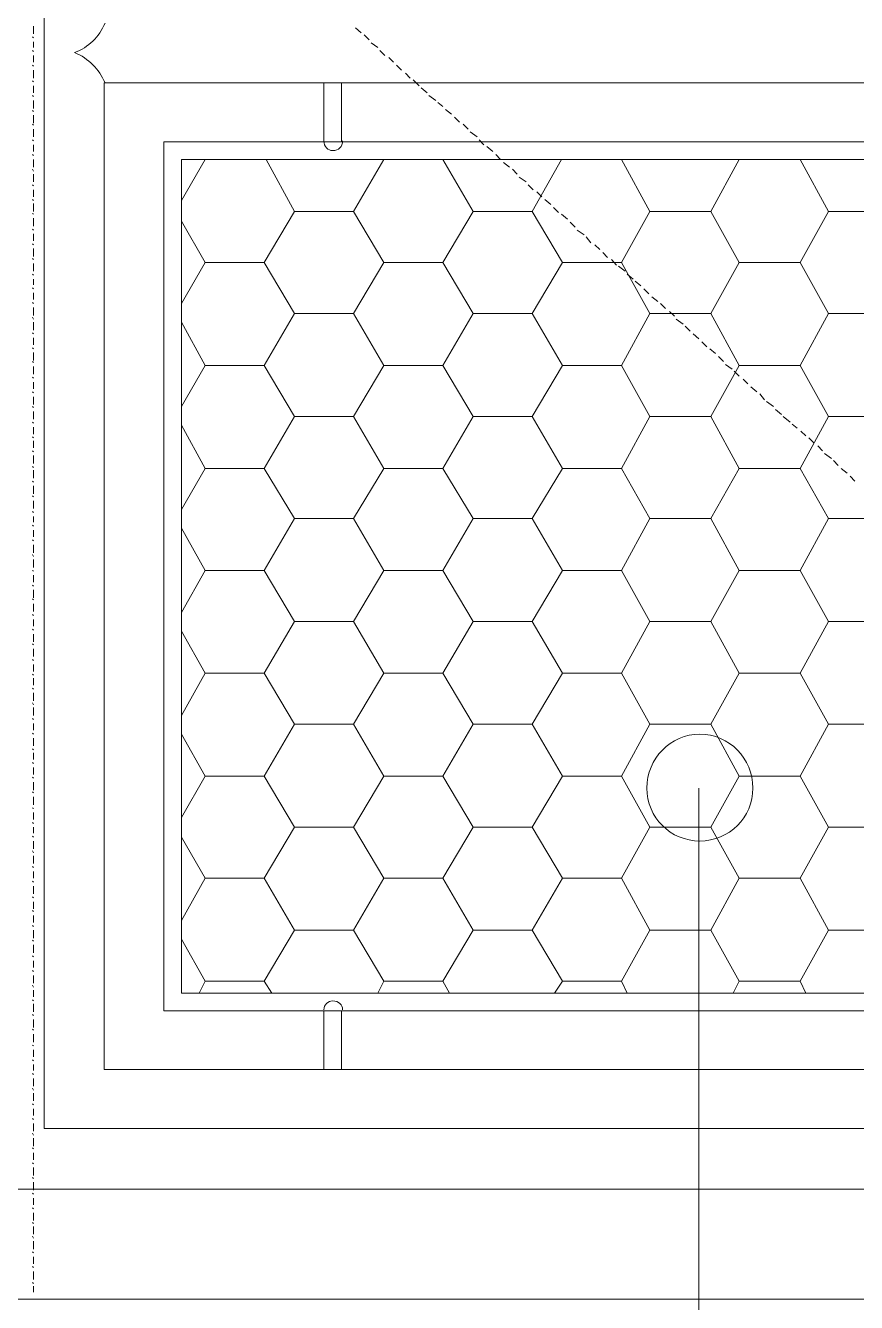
# Model space of a CAD drawing. Header units: millimetres. Extents: x 2928 to 3112, y 1220 to 1280.
# Drawn here: x 3055.361 to 3056.761, y 1263.048 to 1265.201 of the extents above; entities that cross this region are included whole.
import ezdxf

# ---------------------------------------------------------------- set-up
doc = ezdxf.new("R2010")
doc.units = ezdxf.units.MM

msp = doc.modelspace()

# ---------------------------------------------------------------- linework, layer by layer
at = {"color": 7, "linetype": 'Continuous', "lineweight": 5, "true_color": 0x000007}
for points in [[(3055.39271, 1263.34156), (3055.39271, 1268.00581), (3055.39271, 1268.00581)], [(3055.91703, 1265.19734), (3055.92695, 1265.18907), (3055.92695, 1265.18907)], [(3055.93191, 1265.18576), (3055.94018, 1265.17749), (3055.94018, 1265.17749)], [(3055.94349, 1265.17253), (3055.95507, 1265.16426), (3055.95507, 1265.16426)], [(3055.95838, 1265.1593), (3055.96665, 1265.15103), (3055.96665, 1265.15103)], [(3055.97326, 1265.14772), (3055.98153, 1265.13945), (3055.98153, 1265.13945)], [(3055.9865, 1265.13449), (3055.99477, 1265.12622), (3055.99477, 1265.12622)], [(3056.00138, 1265.12125), (3056.00965, 1265.11298), (3056.00965, 1265.11298)], [(3055.49361, 1263.4408), (3055.49361, 1265.10471), (3055.49361, 1265.10471)], [(3058.02586, 1265.10471), (3055.49361, 1265.10471), (3055.49361, 1265.10471)], [(3055.8641, 1265.10471), (3055.8641, 1265.00548), (3055.8641, 1265.00548)], [(3055.89387, 1265.00548), (3055.89387, 1265.10471), (3055.8641, 1265.10471)], [(3056.01461, 1265.10968), (3056.02454, 1265.09975), (3056.02454, 1265.09975)], [(3056.02785, 1265.09644), (3056.03777, 1265.08817), (3056.03777, 1265.08817)], [(3056.04108, 1265.08321), (3056.05266, 1265.07494), (3056.05266, 1265.07494)], [(3056.05596, 1265.07163), (3056.06423, 1265.06502), (3056.06423, 1265.06502)], [(3056.0692, 1265.06006), (3056.07912, 1265.05179), (3056.07912, 1265.05179)], [(3056.08408, 1265.04683), (3056.09235, 1265.03856), (3056.09235, 1265.03856)], [(3056.09897, 1265.03525), (3056.10724, 1265.02698), (3056.10724, 1265.02698)], [(3056.11055, 1265.02202), (3056.12212, 1265.01375), (3056.12212, 1265.01375)], [(3056.12543, 1265.00878), (3056.1337, 1265.00051), (3056.1337, 1265.00051)], [(3056.13866, 1264.99721), (3056.14859, 1264.98894), (3056.14859, 1264.98894)], [(3056.15355, 1264.98397), (3056.16182, 1264.9757), (3056.16182, 1264.9757)], [(3056.16678, 1264.97074), (3056.1767, 1264.96247), (3056.1767, 1264.96247)], [(3056.18167, 1264.95916), (3056.18994, 1264.95089), (3056.18994, 1264.95089)], [(3056.19324, 1264.94593), (3056.20482, 1264.93766), (3056.20482, 1264.93766)], [(3056.20813, 1264.9327), (3056.2164, 1264.92443), (3056.2164, 1264.92443)], [(3056.22302, 1264.92112), (3056.23129, 1264.91285), (3056.23129, 1264.91285)], [(3056.23625, 1264.90789), (3056.24617, 1264.89962), (3056.24617, 1264.89962)], [(3056.25113, 1264.89466), (3056.2594, 1264.88639), (3056.2594, 1264.88639)], [(3056.26437, 1264.88308), (3056.27429, 1264.87481), (3056.27429, 1264.87481)], [(3056.27925, 1264.86985), (3056.28752, 1264.86158), (3056.28752, 1264.86158)], [(3056.29083, 1264.85662), (3056.30241, 1264.84835), (3056.30241, 1264.84835)], [(3056.30572, 1264.84504), (3056.31399, 1264.83511), (3056.31399, 1264.83511)], [(3056.3206, 1264.83181), (3056.32887, 1264.82354), (3056.32887, 1264.82354)], [(3056.33383, 1264.81857), (3056.3421, 1264.8103), (3056.3421, 1264.8103)], [(3056.34872, 1264.807), (3056.35699, 1264.79707), (3056.35699, 1264.79707)], [(3056.3603, 1264.79542), (3056.37188, 1264.78715), (3056.37188, 1264.78715)], [(3056.37518, 1264.78219), (3056.38511, 1264.77392), (3056.38511, 1264.77392)], [(3056.38842, 1264.77061), (3056.39834, 1264.76234), (3056.39834, 1264.76234)], [(3056.4033, 1264.75738), (3056.41157, 1264.74911), (3056.41157, 1264.74911)], [(3056.41653, 1264.74415), (3056.42646, 1264.73588), (3056.42646, 1264.73588)], [(3056.43142, 1264.73257), (3056.43969, 1264.7243), (3056.43969, 1264.7243)], [(3056.4463, 1264.71934), (3056.45457, 1264.71107), (3056.45457, 1264.71107)], [(3056.45788, 1264.7061), (3056.46946, 1264.69783), (3056.46946, 1264.69783)], [(3056.47277, 1264.69453), (3056.48104, 1264.68626), (3056.48104, 1264.68626)], [(3056.486, 1264.68129), (3056.49592, 1264.67302), (3056.49592, 1264.67302)], [(3056.50089, 1264.66806), (3056.50916, 1264.65979), (3056.50916, 1264.65979)], [(3056.51412, 1264.65648), (3056.52404, 1264.64821), (3056.52404, 1264.64821)], [(3056.529, 1264.64325), (3056.53727, 1264.63498), (3056.53727, 1264.63498)], [(3056.54058, 1264.63002), (3056.55216, 1264.62175), (3056.55216, 1264.62175)], [(3056.55547, 1264.61844), (3056.56374, 1264.61017), (3056.56374, 1264.61017)], [(3056.57035, 1264.60521), (3056.57862, 1264.59694), (3056.57862, 1264.59694)], [(3056.58359, 1264.59198), (3056.59351, 1264.58371), (3056.59351, 1264.58371)], [(3056.59847, 1264.5804), (3056.60674, 1264.57048), (3056.60674, 1264.57048)], [(3056.61005, 1264.56717), (3056.62163, 1264.5589), (3056.62163, 1264.5589)], [(3056.62494, 1264.55394), (3056.63486, 1264.54567), (3056.63486, 1264.54567)], [(3056.63817, 1264.54236), (3056.64975, 1264.53243), (3056.64975, 1264.53243)], [(3056.65305, 1264.52913), (3056.66132, 1264.52251), (3056.66132, 1264.52251)], [(3056.66794, 1264.51755), (3056.67621, 1264.50928), (3056.67621, 1264.50928)], [(3056.68117, 1264.50597), (3056.68944, 1264.4977), (3056.68944, 1264.4977)], [(3056.69606, 1264.49274), (3056.70433, 1264.48447), (3056.70433, 1264.48447)], [(3056.70764, 1264.47951), (3056.71921, 1264.47124), (3056.71921, 1264.47124)], [(3056.72252, 1264.46793), (3056.73079, 1264.45966), (3056.73079, 1264.45966)], [(3056.73575, 1264.4547), (3056.74568, 1264.44643), (3056.74568, 1264.44643)], [(3056.75064, 1264.44147), (3056.75891, 1264.4332), (3056.75891, 1264.4332)], [(3055.8641, 1263.4408), (3055.8641, 1263.54004), (3055.8641, 1263.54004)], [(3055.89387, 1263.54004), (3055.89387, 1263.4408), (3055.8641, 1263.4408)], [(3058.02586, 1263.4408), (3055.49361, 1263.4408), (3055.49361, 1263.4408)], [(3058.02586, 1263.4408), (3055.49361, 1263.4408), (3055.49361, 1263.4408)], [(3057.92332, 1263.4408), (3055.5945, 1263.4408), (3055.5945, 1263.4408)], [(3058.02586, 1263.34156), (3055.39271, 1263.34156), (3055.39271, 1263.34156)]]:
    msp.add_lwpolyline(points, dxfattribs=at)
at = {"color": 252, "linetype": 'Continuous', "lineweight": 13, "true_color": 0x989898}
for points in [[(3055.37452, 1265.20065), (3055.37452, 1265.18741), (3055.37452, 1265.18741)], [(3055.37452, 1265.1808), (3055.37287, 1265.18245), (3055.37287, 1265.18245)], [(3055.37452, 1265.15764), (3055.37287, 1265.1593), (3055.37287, 1265.1593)], [(3055.37452, 1265.17418), (3055.37452, 1265.16426), (3055.37452, 1265.16426)], [(3055.37452, 1265.13283), (3055.37287, 1265.13449), (3055.37287, 1265.13449)], [(3055.37452, 1265.15103), (3055.37452, 1265.13945), (3055.37452, 1265.13945)], [(3055.37452, 1265.12622), (3055.37452, 1265.11298), (3055.37452, 1265.11298)], [(3055.37452, 1265.10637), (3055.37287, 1265.10802), (3055.37287, 1265.10802)], [(3055.37452, 1265.09975), (3055.37452, 1265.08817), (3055.37452, 1265.08817)], [(3055.37452, 1265.08156), (3055.37287, 1265.08321), (3055.37287, 1265.08321)], [(3055.37452, 1265.07494), (3055.37452, 1265.06171), (3055.37452, 1265.06171)], [(3055.37452, 1265.05675), (3055.37287, 1265.0584), (3055.37287, 1265.0584)], [(3055.37452, 1265.05013), (3055.37452, 1265.0369), (3055.37452, 1265.0369)], [(3055.37452, 1265.03359), (3055.37287, 1265.03525), (3055.37287, 1265.03525)], [(3055.37452, 1265.02698), (3055.37452, 1265.01375), (3055.37452, 1265.01375)], [(3055.37452, 1265.00713), (3055.37287, 1265.00878), (3055.37287, 1265.00878)], [(3055.37452, 1264.98232), (3055.37287, 1264.98397), (3055.37287, 1264.98397)], [(3055.37452, 1265.00051), (3055.37452, 1264.98894), (3055.37452, 1264.98894)], [(3055.37452, 1264.9757), (3055.37452, 1264.96247), (3055.37452, 1264.96247)], [(3055.37452, 1264.95586), (3055.37287, 1264.95916), (3055.37287, 1264.95916)], [(3055.37452, 1264.95089), (3055.37452, 1264.93766), (3055.37452, 1264.93766)], [(3055.37452, 1264.93105), (3055.37287, 1264.9327), (3055.37287, 1264.9327)], [(3055.37452, 1264.92443), (3055.37452, 1264.91285), (3055.37452, 1264.91285)], [(3055.37452, 1264.90624), (3055.37287, 1264.90789), (3055.37287, 1264.90789)], [(3055.37452, 1264.90127), (3055.37452, 1264.88804), (3055.37452, 1264.88804)], [(3055.37452, 1264.88308), (3055.37287, 1264.88473), (3055.37287, 1264.88473)], [(3055.37452, 1264.87646), (3055.37452, 1264.86323), (3055.37452, 1264.86323)], [(3055.37452, 1264.85662), (3055.37287, 1264.85827), (3055.37287, 1264.85827)], [(3055.37452, 1264.83181), (3055.37287, 1264.83346), (3055.37287, 1264.83346)], [(3055.37452, 1264.85), (3055.37452, 1264.83842), (3055.37452, 1264.83842)], [(3055.37452, 1264.82519), (3055.37452, 1264.81196), (3055.37452, 1264.81196)], [(3055.37452, 1264.807), (3055.37287, 1264.80865), (3055.37287, 1264.80865)], [(3055.37452, 1264.80038), (3055.37452, 1264.78715), (3055.37452, 1264.78715)], [(3055.37452, 1264.78053), (3055.37287, 1264.78219), (3055.37287, 1264.78219)], [(3055.37452, 1264.77392), (3055.37452, 1264.76399), (3055.37452, 1264.76399)], [(3055.37452, 1264.75738), (3055.37287, 1264.75903), (3055.37287, 1264.75903)], [(3055.37452, 1264.75076), (3055.37452, 1264.73918), (3055.37452, 1264.73918)], [(3055.37452, 1264.73257), (3055.37287, 1264.73422), (3055.37287, 1264.73422)], [(3055.37452, 1264.72595), (3055.37452, 1264.71272), (3055.37452, 1264.71272)], [(3055.37452, 1264.7061), (3055.37287, 1264.70941), (3055.37287, 1264.70941)], [(3055.37452, 1264.68129), (3055.37287, 1264.68295), (3055.37287, 1264.68295)], [(3055.37452, 1264.70114), (3055.37452, 1264.68791), (3055.37452, 1264.68791)], [(3055.37452, 1264.67468), (3055.37452, 1264.6631), (3055.37452, 1264.6631)], [(3055.37452, 1264.65648), (3055.37287, 1264.65814), (3055.37287, 1264.65814)], [(3055.37452, 1264.64987), (3055.37452, 1264.63664), (3055.37452, 1264.63664)], [(3055.37452, 1264.63333), (3055.37287, 1264.63498), (3055.37287, 1264.63498)], [(3055.37452, 1264.62671), (3055.37452, 1264.61348), (3055.37452, 1264.61348)], [(3055.37452, 1264.60686), (3055.37287, 1264.60852), (3055.37287, 1264.60852)], [(3055.37452, 1264.60025), (3055.37452, 1264.58867), (3055.37452, 1264.58867)], [(3055.37452, 1264.58205), (3055.37287, 1264.58371), (3055.37287, 1264.58371)], [(3055.37452, 1264.57544), (3055.37452, 1264.56221), (3055.37452, 1264.56221)], [(3055.37452, 1264.55724), (3055.37287, 1264.5589), (3055.37287, 1264.5589)], [(3055.37452, 1264.53078), (3055.37287, 1264.53243), (3055.37287, 1264.53243)], [(3055.37452, 1264.55063), (3055.37452, 1264.5374), (3055.37452, 1264.5374)], [(3055.37452, 1264.52416), (3055.37452, 1264.51259), (3055.37452, 1264.51259)], [(3055.37452, 1264.50597), (3055.37287, 1264.50762), (3055.37287, 1264.50762)], [(3055.37452, 1264.50101), (3055.37452, 1264.48943), (3055.37452, 1264.48943)], [(3055.37452, 1264.48281), (3055.37287, 1264.48447), (3055.37287, 1264.48447)], [(3055.37452, 1264.4762), (3055.37452, 1264.46297), (3055.37452, 1264.46297)], [(3055.37452, 1264.45635), (3055.37287, 1264.45801), (3055.37287, 1264.45801)], [(3055.37452, 1264.45139), (3055.37452, 1264.43816), (3055.37452, 1264.43816)], [(3055.37452, 1264.43154), (3055.37287, 1264.4332), (3055.37287, 1264.4332)], [(3055.37452, 1264.42493), (3055.37452, 1264.41169), (3055.37452, 1264.41169)], [(3055.37452, 1264.40673), (3055.37287, 1264.40839), (3055.37287, 1264.40839)], [(3055.37452, 1264.38027), (3055.37287, 1264.38192), (3055.37287, 1264.38192)], [(3055.37452, 1264.40012), (3055.37452, 1264.38688), (3055.37452, 1264.38688)], [(3055.37452, 1264.35711), (3055.37287, 1264.35877), (3055.37287, 1264.35877)], [(3055.37452, 1264.37365), (3055.37452, 1264.36373), (3055.37452, 1264.36373)], [(3055.37452, 1264.3505), (3055.37452, 1264.33892), (3055.37452, 1264.33892)], [(3055.37452, 1264.3323), (3055.37287, 1264.33396), (3055.37287, 1264.33396)], [(3055.37452, 1264.32569), (3055.37452, 1264.31245), (3055.37452, 1264.31245)], [(3055.37452, 1264.30584), (3055.37287, 1264.30915), (3055.37287, 1264.30915)], [(3055.37452, 1264.30088), (3055.37452, 1264.28764), (3055.37452, 1264.28764)], [(3055.37452, 1264.28103), (3055.37287, 1264.28268), (3055.37287, 1264.28268)], [(3055.37452, 1264.27441), (3055.37452, 1264.26283), (3055.37452, 1264.26283)], [(3055.37452, 1264.25622), (3055.37287, 1264.25787), (3055.37287, 1264.25787)], [(3055.37452, 1264.23306), (3055.37287, 1264.23472), (3055.37287, 1264.23472)], [(3055.37452, 1264.2496), (3055.37452, 1264.23637), (3055.37452, 1264.23637)], [(3055.37452, 1264.2066), (3055.37287, 1264.20825), (3055.37287, 1264.20825)], [(3055.37452, 1264.22645), (3055.37452, 1264.21321), (3055.37452, 1264.21321)], [(3055.37452, 1264.19998), (3055.37452, 1264.18841), (3055.37452, 1264.18841)], [(3055.37452, 1264.18179), (3055.37287, 1264.18344), (3055.37287, 1264.18344)], [(3055.37452, 1264.17517), (3055.37452, 1264.16194), (3055.37452, 1264.16194)], [(3055.37452, 1264.15698), (3055.37287, 1264.15863), (3055.37287, 1264.15863)], [(3055.37452, 1264.15036), (3055.37452, 1264.13713), (3055.37452, 1264.13713)], [(3055.37452, 1264.13052), (3055.37287, 1264.13217), (3055.37287, 1264.13217)], [(3055.37452, 1264.1239), (3055.37452, 1264.11232), (3055.37452, 1264.11232)], [(3055.37452, 1264.10571), (3055.37287, 1264.10736), (3055.37287, 1264.10736)], [(3055.37452, 1264.10074), (3055.37452, 1264.08917), (3055.37452, 1264.08917)], [(3055.37452, 1264.08255), (3055.37287, 1264.0842), (3055.37287, 1264.0842)], [(3055.37452, 1264.05609), (3055.37287, 1264.05939), (3055.37287, 1264.05939)], [(3055.37452, 1264.07593), (3055.37452, 1264.0627), (3055.37452, 1264.0627)], [(3055.37452, 1264.05112), (3055.37452, 1264.03789), (3055.37452, 1264.03789)], [(3055.37452, 1264.03128), (3055.37287, 1264.03293), (3055.37287, 1264.03293)], [(3055.37452, 1264.02466), (3055.37452, 1264.01308), (3055.37452, 1264.01308)], [(3055.37452, 1264.00647), (3055.37287, 1264.00812), (3055.37287, 1264.00812)], [(3055.37452, 1263.99985), (3055.37452, 1263.98662), (3055.37452, 1263.98662)], [(3055.37452, 1263.98), (3055.37287, 1263.98166), (3055.37287, 1263.98166)], [(3055.37452, 1263.97504), (3055.37452, 1263.96346), (3055.37452, 1263.96346)], [(3055.37452, 1263.95685), (3055.37287, 1263.9585), (3055.37287, 1263.9585)], [(3055.37452, 1263.95023), (3055.37452, 1263.93865), (3055.37452, 1263.93865)], [(3055.37452, 1263.93204), (3055.37287, 1263.93369), (3055.37287, 1263.93369)], [(3055.37452, 1263.90723), (3055.37287, 1263.90888), (3055.37287, 1263.90888)], [(3055.37452, 1263.92542), (3055.37452, 1263.91219), (3055.37452, 1263.91219)], [(3055.37452, 1263.90061), (3055.37452, 1263.88738), (3055.37452, 1263.88738)], [(3055.37452, 1263.88076), (3055.37287, 1263.88242), (3055.37287, 1263.88242)], [(3055.37452, 1263.87415), (3055.37452, 1263.86257), (3055.37452, 1263.86257)], [(3055.37452, 1263.85595), (3055.37287, 1263.85761), (3055.37287, 1263.85761)], [(3055.37452, 1263.84934), (3055.37452, 1263.83941), (3055.37452, 1263.83941)], [(3055.37452, 1263.8328), (3055.37287, 1263.83445), (3055.37287, 1263.83445)], [(3055.37452, 1263.82618), (3055.37452, 1263.81295), (3055.37452, 1263.81295)], [(3055.37452, 1263.80633), (3055.37287, 1263.80964), (3055.37287, 1263.80964)], [(3055.37452, 1263.80137), (3055.37452, 1263.78814), (3055.37452, 1263.78814)], [(3055.37452, 1263.78152), (3055.37287, 1263.78318), (3055.37287, 1263.78318)], [(3055.37452, 1263.75671), (3055.37287, 1263.75837), (3055.37287, 1263.75837)], [(3055.37452, 1263.77491), (3055.37452, 1263.76333), (3055.37452, 1263.76333)], [(3055.37452, 1263.7501), (3055.37452, 1263.73687), (3055.37452, 1263.73687)], [(3055.37452, 1263.73025), (3055.37287, 1263.7319), (3055.37287, 1263.7319)], [(3055.37452, 1263.72363), (3055.37452, 1263.71206), (3055.37452, 1263.71206)], [(3055.37452, 1263.70709), (3055.37287, 1263.70875), (3055.37287, 1263.70875)], [(3055.37452, 1263.70048), (3055.37452, 1263.6889), (3055.37452, 1263.6889)], [(3055.37452, 1263.68228), (3055.37287, 1263.68394), (3055.37287, 1263.68394)], [(3055.37452, 1263.67567), (3055.37452, 1263.66244), (3055.37452, 1263.66244)], [(3055.37452, 1263.65747), (3055.37287, 1263.65913), (3055.37287, 1263.65913)], [(3055.37452, 1263.65086), (3055.37452, 1263.63763), (3055.37452, 1263.63763)], [(3055.37452, 1263.63101), (3055.37287, 1263.63266), (3055.37287, 1263.63266)], [(3055.37452, 1263.6062), (3055.37287, 1263.60786), (3055.37287, 1263.60786)], [(3055.37452, 1263.6244), (3055.37452, 1263.61282), (3055.37452, 1263.61282)], [(3055.37452, 1263.59959), (3055.37452, 1263.58635), (3055.37452, 1263.58635)], [(3055.37452, 1263.57974), (3055.37287, 1263.58305), (3055.37287, 1263.58305)], [(3055.37452, 1263.57478), (3055.37452, 1263.5632), (3055.37452, 1263.5632)], [(3055.37452, 1263.55658), (3055.37287, 1263.55824), (3055.37287, 1263.55824)], [(3055.37452, 1263.55162), (3055.37452, 1263.53839), (3055.37452, 1263.53839)], [(3055.37452, 1263.53177), (3055.37287, 1263.53343), (3055.37287, 1263.53343)], [(3055.37452, 1263.52516), (3055.37452, 1263.51192), (3055.37452, 1263.51192)], [(3055.37452, 1263.50696), (3055.37287, 1263.50862), (3055.37287, 1263.50862)], [(3055.37452, 1263.50035), (3055.37452, 1263.48711), (3055.37452, 1263.48711)], [(3055.37452, 1263.4805), (3055.37287, 1263.48215), (3055.37287, 1263.48215)], [(3055.37452, 1263.45569), (3055.37287, 1263.45734), (3055.37287, 1263.45734)], [(3055.37452, 1263.47388), (3055.37452, 1263.4623), (3055.37452, 1263.4623)], [(3055.37452, 1263.43253), (3055.37287, 1263.43419), (3055.37287, 1263.43419)], [(3055.37452, 1263.44907), (3055.37452, 1263.43915), (3055.37452, 1263.43915)], [(3055.37452, 1263.42592), (3055.37452, 1263.41268), (3055.37452, 1263.41268)], [(3055.37452, 1263.40607), (3055.37287, 1263.40938), (3055.37287, 1263.40938)], [(3055.37452, 1263.40111), (3055.37452, 1263.38787), (3055.37452, 1263.38787)], [(3055.37452, 1263.38126), (3055.37287, 1263.38291), (3055.37287, 1263.38291)], [(3055.37452, 1263.37464), (3055.37452, 1263.36306), (3055.37452, 1263.36306)], [(3055.37452, 1263.35645), (3055.37287, 1263.3581), (3055.37287, 1263.3581)], [(3055.37452, 1263.34983), (3055.37452, 1263.3366), (3055.37452, 1263.3366)], [(3055.37452, 1263.32999), (3055.37287, 1263.33329), (3055.37287, 1263.33329)], [(3055.37452, 1263.30683), (3055.37287, 1263.30848), (3055.37287, 1263.30848)], [(3055.37452, 1263.32502), (3055.37452, 1263.31179), (3055.37452, 1263.31179)], [(3055.37452, 1263.28202), (3055.37287, 1263.28367), (3055.37287, 1263.28367)], [(3055.37452, 1263.30021), (3055.37452, 1263.28864), (3055.37452, 1263.28864)], [(3055.37452, 1263.2754), (3055.37452, 1263.26217), (3055.37452, 1263.26217)], [(3055.37452, 1263.25721), (3055.37287, 1263.25886), (3055.37287, 1263.25886)], [(3055.37452, 1263.25059), (3055.37452, 1263.23736), (3055.37452, 1263.23736)], [(3055.37452, 1263.23075), (3055.37287, 1263.2324), (3055.37287, 1263.2324)], [(3055.37452, 1263.22413), (3055.37452, 1263.21255), (3055.37452, 1263.21255)], [(3055.37452, 1263.20594), (3055.37287, 1263.20759), (3055.37287, 1263.20759)], [(3055.37452, 1263.19932), (3055.37452, 1263.18609), (3055.37452, 1263.18609)], [(3055.37452, 1263.18113), (3055.37287, 1263.18278), (3055.37287, 1263.18278)], [(3055.37452, 1263.17616), (3055.37452, 1263.16293), (3055.37452, 1263.16293)], [(3055.37452, 1263.15632), (3055.37287, 1263.15962), (3055.37287, 1263.15962)], [(3055.37452, 1263.13151), (3055.37287, 1263.13316), (3055.37287, 1263.13316)], [(3055.37452, 1263.15135), (3055.37452, 1263.13812), (3055.37452, 1263.13812)], [(3055.37452, 1263.12489), (3055.37452, 1263.11331), (3055.37452, 1263.11331)], [(3055.37452, 1263.1067), (3055.37287, 1263.10835), (3055.37287, 1263.10835)], [(3055.37452, 1263.10008), (3055.37452, 1263.08685), (3055.37452, 1263.08685)], [(3055.37452, 1263.08023), (3055.37287, 1263.08189), (3055.37287, 1263.08189)], [(3055.37452, 1263.07527), (3055.37452, 1263.06535), (3055.37452, 1263.06535)]]:
    msp.add_lwpolyline(points, dxfattribs=at)
at = {"color": 7, "linetype": 'Continuous', "lineweight": 5, "true_color": 0x000007}
for points in [[(3057.92332, 1263.54004), (3055.5945, 1263.54004), (3055.5945, 1265.00548), (3057.92332, 1265.00548)], [(3057.89354, 1263.56981), (3055.62427, 1263.56981), (3055.62427, 1264.9757), (3057.89354, 1264.9757)]]:
    msp.add_lwpolyline(points, close=True, dxfattribs=at)
at = {"color": 9, "linetype": 'Continuous', "lineweight": 13, "true_color": 0xbababa}
for points in [[(3055.62427, 1264.90624), (3055.66397, 1264.9757), (3055.66397, 1264.9757)], [(3055.81448, 1264.88804), (3055.76652, 1264.9757), (3055.76652, 1264.9757)], [(3055.91372, 1264.88804), (3055.96499, 1264.9757), (3055.96499, 1264.9757)], [(3056.11551, 1264.88804), (3056.06423, 1264.9757), (3056.06423, 1264.9757)], [(3056.21475, 1264.88804), (3056.26437, 1264.9757), (3056.26437, 1264.9757)], [(3056.41323, 1264.88804), (3056.36526, 1264.9757), (3056.36526, 1264.9757)], [(3056.51577, 1264.88804), (3056.56374, 1264.9757), (3056.56374, 1264.9757)], [(3056.71425, 1264.88804), (3056.66629, 1264.9757), (3056.66629, 1264.9757)], [(3055.76321, 1264.80203), (3055.81448, 1264.88804), (3055.81448, 1264.88804)], [(3055.81448, 1264.88804), (3055.91372, 1264.88804), (3055.91372, 1264.88804)], [(3055.96499, 1264.80203), (3055.91372, 1264.88804), (3055.91372, 1264.88804)], [(3056.06423, 1264.80203), (3056.11551, 1264.88804), (3056.11551, 1264.88804)], [(3056.11551, 1264.88804), (3056.21475, 1264.88804), (3056.21475, 1264.88804)], [(3056.26602, 1264.80203), (3056.21475, 1264.88804), (3056.21475, 1264.88804)], [(3056.36526, 1264.80203), (3056.41323, 1264.88804), (3056.41323, 1264.88804)], [(3056.41323, 1264.88804), (3056.51577, 1264.88804), (3056.51577, 1264.88804)], [(3056.56374, 1264.80203), (3056.51577, 1264.88804), (3056.51577, 1264.88804)], [(3056.66629, 1264.80203), (3056.71425, 1264.88804), (3056.71425, 1264.88804)], [(3056.71425, 1264.88804), (3056.81349, 1264.88804), (3056.81349, 1264.88804)], [(3055.66397, 1264.80203), (3055.62427, 1264.8715), (3055.62427, 1264.8715)], [(3055.62427, 1264.73257), (3055.66397, 1264.80203), (3055.66397, 1264.80203)], [(3055.66397, 1264.80203), (3055.76321, 1264.80203), (3055.76321, 1264.80203)], [(3055.81448, 1264.71603), (3055.76321, 1264.80203), (3055.76321, 1264.80203)], [(3055.91372, 1264.71603), (3055.96499, 1264.80203), (3055.96499, 1264.80203)], [(3055.96499, 1264.80203), (3056.06423, 1264.80203), (3056.06423, 1264.80203)], [(3056.11551, 1264.71603), (3056.06423, 1264.80203), (3056.06423, 1264.80203)], [(3056.21475, 1264.71603), (3056.26602, 1264.80203), (3056.26602, 1264.80203)], [(3056.26602, 1264.80203), (3056.36526, 1264.80203), (3056.36526, 1264.80203)], [(3056.41323, 1264.71603), (3056.36526, 1264.80203), (3056.36526, 1264.80203)], [(3056.51577, 1264.71603), (3056.56374, 1264.80203), (3056.56374, 1264.80203)], [(3056.56374, 1264.80203), (3056.66629, 1264.80203), (3056.66629, 1264.80203)], [(3056.71425, 1264.71603), (3056.66629, 1264.80203), (3056.66629, 1264.80203)], [(3055.76321, 1264.62837), (3055.81448, 1264.71603), (3055.81448, 1264.71603)], [(3055.81448, 1264.71603), (3055.91372, 1264.71603), (3055.91372, 1264.71603)], [(3055.96499, 1264.62837), (3055.91372, 1264.71603), (3055.91372, 1264.71603)], [(3056.06423, 1264.62837), (3056.11551, 1264.71603), (3056.11551, 1264.71603)], [(3056.11551, 1264.71603), (3056.21475, 1264.71603), (3056.21475, 1264.71603)], [(3056.26602, 1264.62837), (3056.21475, 1264.71603), (3056.21475, 1264.71603)], [(3056.36526, 1264.62837), (3056.41323, 1264.71603), (3056.41323, 1264.71603)], [(3056.41323, 1264.71603), (3056.51577, 1264.71603), (3056.51577, 1264.71603)], [(3056.56374, 1264.62837), (3056.51577, 1264.71603), (3056.51577, 1264.71603)], [(3056.66629, 1264.62837), (3056.71425, 1264.71603), (3056.71425, 1264.71603)], [(3056.71425, 1264.71603), (3056.81349, 1264.71603), (3056.81349, 1264.71603)], [(3055.66397, 1264.62837), (3055.62427, 1264.70114), (3055.62427, 1264.70114)], [(3055.62427, 1264.5589), (3055.66397, 1264.62837), (3055.66397, 1264.62837)], [(3055.66397, 1264.62837), (3055.76321, 1264.62837), (3055.76321, 1264.62837)], [(3055.81448, 1264.54236), (3055.76321, 1264.62837), (3055.76321, 1264.62837)], [(3055.91372, 1264.54236), (3055.96499, 1264.62837), (3055.96499, 1264.62837)], [(3055.96499, 1264.62837), (3056.06423, 1264.62837), (3056.06423, 1264.62837)], [(3056.11551, 1264.54236), (3056.06423, 1264.62837), (3056.06423, 1264.62837)], [(3056.21475, 1264.54236), (3056.26602, 1264.62837), (3056.26602, 1264.62837)], [(3056.26602, 1264.62837), (3056.36526, 1264.62837), (3056.36526, 1264.62837)], [(3056.41323, 1264.54236), (3056.36526, 1264.62837), (3056.36526, 1264.62837)], [(3056.51577, 1264.54236), (3056.56374, 1264.62837), (3056.56374, 1264.62837)], [(3056.56374, 1264.62837), (3056.66629, 1264.62837), (3056.66629, 1264.62837)], [(3056.71425, 1264.54236), (3056.66629, 1264.62837), (3056.66629, 1264.62837)], [(3055.76321, 1264.4547), (3055.81448, 1264.54236), (3055.81448, 1264.54236)], [(3055.81448, 1264.54236), (3055.91372, 1264.54236), (3055.91372, 1264.54236)], [(3055.96499, 1264.4547), (3055.91372, 1264.54236), (3055.91372, 1264.54236)], [(3056.06423, 1264.4547), (3056.11551, 1264.54236), (3056.11551, 1264.54236)], [(3056.11551, 1264.54236), (3056.21475, 1264.54236), (3056.21475, 1264.54236)], [(3056.26602, 1264.4547), (3056.21475, 1264.54236), (3056.21475, 1264.54236)], [(3056.36526, 1264.4547), (3056.41323, 1264.54236), (3056.41323, 1264.54236)], [(3056.41323, 1264.54236), (3056.51577, 1264.54236), (3056.51577, 1264.54236)], [(3056.56374, 1264.4547), (3056.51577, 1264.54236), (3056.51577, 1264.54236)], [(3056.66629, 1264.4547), (3056.71425, 1264.54236), (3056.71425, 1264.54236)], [(3056.71425, 1264.54236), (3056.81349, 1264.54236), (3056.81349, 1264.54236)], [(3055.66397, 1264.4547), (3055.62427, 1264.52747), (3055.62427, 1264.52747)], [(3055.62427, 1264.38523), (3055.66397, 1264.4547), (3055.66397, 1264.4547)], [(3055.66397, 1264.4547), (3055.76321, 1264.4547), (3055.76321, 1264.4547)], [(3055.81448, 1264.37034), (3055.76321, 1264.4547), (3055.76321, 1264.4547)], [(3055.91372, 1264.37034), (3055.96499, 1264.4547), (3055.96499, 1264.4547)], [(3055.96499, 1264.4547), (3056.06423, 1264.4547), (3056.06423, 1264.4547)], [(3056.11551, 1264.37034), (3056.06423, 1264.4547), (3056.06423, 1264.4547)], [(3056.21475, 1264.37034), (3056.26602, 1264.4547), (3056.26602, 1264.4547)], [(3056.26602, 1264.4547), (3056.36526, 1264.4547), (3056.36526, 1264.4547)], [(3056.41323, 1264.37034), (3056.36526, 1264.4547), (3056.36526, 1264.4547)], [(3056.51577, 1264.37034), (3056.56374, 1264.4547), (3056.56374, 1264.4547)], [(3056.56374, 1264.4547), (3056.66629, 1264.4547), (3056.66629, 1264.4547)], [(3056.71425, 1264.37034), (3056.66629, 1264.4547), (3056.66629, 1264.4547)], [(3055.76321, 1264.28268), (3055.81448, 1264.37034), (3055.81448, 1264.37034)], [(3055.81448, 1264.37034), (3055.91372, 1264.37034), (3055.91372, 1264.37034)], [(3055.96499, 1264.28268), (3055.91372, 1264.37034), (3055.91372, 1264.37034)], [(3056.06423, 1264.28268), (3056.11551, 1264.37034), (3056.11551, 1264.37034)], [(3056.11551, 1264.37034), (3056.21475, 1264.37034), (3056.21475, 1264.37034)], [(3056.26602, 1264.28268), (3056.21475, 1264.37034), (3056.21475, 1264.37034)], [(3056.36526, 1264.28268), (3056.41323, 1264.37034), (3056.41323, 1264.37034)], [(3056.41323, 1264.37034), (3056.51577, 1264.37034), (3056.51577, 1264.37034)], [(3056.56374, 1264.28268), (3056.51577, 1264.37034), (3056.51577, 1264.37034)], [(3056.66629, 1264.28268), (3056.71425, 1264.37034), (3056.71425, 1264.37034)], [(3056.71425, 1264.37034), (3056.81349, 1264.37034), (3056.81349, 1264.37034)], [(3055.66397, 1264.28268), (3055.62427, 1264.3538), (3055.62427, 1264.3538)], [(3055.62427, 1264.21156), (3055.66397, 1264.28268), (3055.66397, 1264.28268)], [(3055.66397, 1264.28268), (3055.76321, 1264.28268), (3055.76321, 1264.28268)], [(3055.81448, 1264.19667), (3055.76321, 1264.28268), (3055.76321, 1264.28268)], [(3055.91372, 1264.19667), (3055.96499, 1264.28268), (3055.96499, 1264.28268)], [(3055.96499, 1264.28268), (3056.06423, 1264.28268), (3056.06423, 1264.28268)], [(3056.11551, 1264.19667), (3056.06423, 1264.28268), (3056.06423, 1264.28268)], [(3056.21475, 1264.19667), (3056.26602, 1264.28268), (3056.26602, 1264.28268)], [(3056.26602, 1264.28268), (3056.36526, 1264.28268), (3056.36526, 1264.28268)], [(3056.41323, 1264.19667), (3056.36526, 1264.28268), (3056.36526, 1264.28268)], [(3056.51577, 1264.19667), (3056.56374, 1264.28268), (3056.56374, 1264.28268)], [(3056.56374, 1264.28268), (3056.66629, 1264.28268), (3056.66629, 1264.28268)], [(3056.71425, 1264.19667), (3056.66629, 1264.28268), (3056.66629, 1264.28268)], [(3055.76321, 1264.10901), (3055.81448, 1264.19667), (3055.81448, 1264.19667)], [(3055.81448, 1264.19667), (3055.91372, 1264.19667), (3055.91372, 1264.19667)], [(3055.96499, 1264.10901), (3055.91372, 1264.19667), (3055.91372, 1264.19667)], [(3056.06423, 1264.10901), (3056.11551, 1264.19667), (3056.11551, 1264.19667)], [(3056.11551, 1264.19667), (3056.21475, 1264.19667), (3056.21475, 1264.19667)], [(3056.26602, 1264.10901), (3056.21475, 1264.19667), (3056.21475, 1264.19667)], [(3056.36526, 1264.10901), (3056.41323, 1264.19667), (3056.41323, 1264.19667)], [(3056.41323, 1264.19667), (3056.51577, 1264.19667), (3056.51577, 1264.19667)], [(3056.56374, 1264.10901), (3056.51577, 1264.19667), (3056.51577, 1264.19667)], [(3056.66629, 1264.10901), (3056.71425, 1264.19667), (3056.71425, 1264.19667)], [(3056.71425, 1264.19667), (3056.81349, 1264.19667), (3056.81349, 1264.19667)], [(3055.66397, 1264.10901), (3055.62427, 1264.18014), (3055.62427, 1264.18014)], [(3055.62427, 1264.03789), (3055.66397, 1264.10901), (3055.66397, 1264.10901)], [(3055.66397, 1264.10901), (3055.76321, 1264.10901), (3055.76321, 1264.10901)], [(3055.81448, 1264.02301), (3055.76321, 1264.10901), (3055.76321, 1264.10901)], [(3055.91372, 1264.02301), (3055.96499, 1264.10901), (3055.96499, 1264.10901)], [(3055.96499, 1264.10901), (3056.06423, 1264.10901), (3056.06423, 1264.10901)], [(3056.11551, 1264.02301), (3056.06423, 1264.10901), (3056.06423, 1264.10901)], [(3056.21475, 1264.02301), (3056.26602, 1264.10901), (3056.26602, 1264.10901)], [(3056.26602, 1264.10901), (3056.36526, 1264.10901), (3056.36526, 1264.10901)], [(3056.41323, 1264.02301), (3056.36526, 1264.10901), (3056.36526, 1264.10901)], [(3056.51577, 1264.02301), (3056.56374, 1264.10901), (3056.56374, 1264.10901)], [(3056.56374, 1264.10901), (3056.66629, 1264.10901), (3056.66629, 1264.10901)], [(3056.71425, 1264.02301), (3056.66629, 1264.10901), (3056.66629, 1264.10901)], [(3055.76321, 1263.93534), (3055.81448, 1264.02301), (3055.81448, 1264.02301)], [(3055.81448, 1264.02301), (3055.91372, 1264.02301), (3055.91372, 1264.02301)], [(3055.96499, 1263.93534), (3055.91372, 1264.02301), (3055.91372, 1264.02301)], [(3056.06423, 1263.93534), (3056.11551, 1264.02301), (3056.11551, 1264.02301)], [(3056.11551, 1264.02301), (3056.21475, 1264.02301), (3056.21475, 1264.02301)], [(3056.26602, 1263.93534), (3056.21475, 1264.02301), (3056.21475, 1264.02301)], [(3056.36526, 1263.93534), (3056.41323, 1264.02301), (3056.41323, 1264.02301)], [(3056.41323, 1264.02301), (3056.51577, 1264.02301), (3056.51577, 1264.02301)], [(3056.56374, 1263.93534), (3056.51577, 1264.02301), (3056.51577, 1264.02301)], [(3056.66629, 1263.93534), (3056.71425, 1264.02301), (3056.71425, 1264.02301)], [(3056.71425, 1264.02301), (3056.81349, 1264.02301), (3056.81349, 1264.02301)], [(3055.66397, 1263.93534), (3055.62427, 1264.00647), (3055.62427, 1264.00647)], [(3055.62427, 1263.86588), (3055.66397, 1263.93534), (3055.66397, 1263.93534)], [(3055.66397, 1263.93534), (3055.76321, 1263.93534), (3055.76321, 1263.93534)], [(3055.81448, 1263.84934), (3055.76321, 1263.93534), (3055.76321, 1263.93534)], [(3055.91372, 1263.84934), (3055.96499, 1263.93534), (3055.96499, 1263.93534)], [(3055.96499, 1263.93534), (3056.06423, 1263.93534), (3056.06423, 1263.93534)], [(3056.11551, 1263.84934), (3056.06423, 1263.93534), (3056.06423, 1263.93534)], [(3056.21475, 1263.84934), (3056.26602, 1263.93534), (3056.26602, 1263.93534)], [(3056.26602, 1263.93534), (3056.36526, 1263.93534), (3056.36526, 1263.93534)], [(3056.41323, 1263.84934), (3056.36526, 1263.93534), (3056.36526, 1263.93534)], [(3056.51577, 1263.84934), (3056.56374, 1263.93534), (3056.56374, 1263.93534)], [(3056.56374, 1263.93534), (3056.66629, 1263.93534), (3056.66629, 1263.93534)], [(3056.71425, 1263.84934), (3056.66629, 1263.93534), (3056.66629, 1263.93534)], [(3055.76321, 1263.76333), (3055.81448, 1263.84934), (3055.81448, 1263.84934)], [(3055.81448, 1263.84934), (3055.91372, 1263.84934), (3055.91372, 1263.84934)], [(3055.96499, 1263.76333), (3055.91372, 1263.84934), (3055.91372, 1263.84934)], [(3056.06423, 1263.76333), (3056.11551, 1263.84934), (3056.11551, 1263.84934)], [(3056.11551, 1263.84934), (3056.21475, 1263.84934), (3056.21475, 1263.84934)], [(3056.26602, 1263.76333), (3056.21475, 1263.84934), (3056.21475, 1263.84934)], [(3056.36526, 1263.76333), (3056.41323, 1263.84934), (3056.41323, 1263.84934)], [(3056.41323, 1263.84934), (3056.51577, 1263.84934), (3056.51577, 1263.84934)], [(3056.56374, 1263.76333), (3056.51577, 1263.84934), (3056.51577, 1263.84934)], [(3056.66629, 1263.76333), (3056.71425, 1263.84934), (3056.71425, 1263.84934)], [(3056.71425, 1263.84934), (3056.81349, 1263.84934), (3056.81349, 1263.84934)], [(3055.66397, 1263.76333), (3055.62427, 1263.8328), (3055.62427, 1263.8328)], [(3055.62427, 1263.69221), (3055.66397, 1263.76333), (3055.66397, 1263.76333)], [(3055.66397, 1263.76333), (3055.76321, 1263.76333), (3055.76321, 1263.76333)], [(3055.81448, 1263.67567), (3055.76321, 1263.76333), (3055.76321, 1263.76333)], [(3055.91372, 1263.67567), (3055.96499, 1263.76333), (3055.96499, 1263.76333)], [(3055.96499, 1263.76333), (3056.06423, 1263.76333), (3056.06423, 1263.76333)], [(3056.11551, 1263.67567), (3056.06423, 1263.76333), (3056.06423, 1263.76333)], [(3056.21475, 1263.67567), (3056.26602, 1263.76333), (3056.26602, 1263.76333)], [(3056.26602, 1263.76333), (3056.36526, 1263.76333), (3056.36526, 1263.76333)], [(3056.41323, 1263.67567), (3056.36526, 1263.76333), (3056.36526, 1263.76333)], [(3056.51577, 1263.67567), (3056.56374, 1263.76333), (3056.56374, 1263.76333)], [(3056.56374, 1263.76333), (3056.66629, 1263.76333), (3056.66629, 1263.76333)], [(3056.71425, 1263.67567), (3056.66629, 1263.76333), (3056.66629, 1263.76333)], [(3055.76321, 1263.58966), (3055.81448, 1263.67567), (3055.81448, 1263.67567)], [(3055.81448, 1263.67567), (3055.91372, 1263.67567), (3055.91372, 1263.67567)], [(3055.96499, 1263.58966), (3055.91372, 1263.67567), (3055.91372, 1263.67567)], [(3056.06423, 1263.58966), (3056.11551, 1263.67567), (3056.11551, 1263.67567)], [(3056.11551, 1263.67567), (3056.21475, 1263.67567), (3056.21475, 1263.67567)], [(3056.26602, 1263.58966), (3056.21475, 1263.67567), (3056.21475, 1263.67567)], [(3056.36526, 1263.58966), (3056.41323, 1263.67567), (3056.41323, 1263.67567)], [(3056.41323, 1263.67567), (3056.51577, 1263.67567), (3056.51577, 1263.67567)], [(3056.56374, 1263.58966), (3056.51577, 1263.67567), (3056.51577, 1263.67567)], [(3056.66629, 1263.58966), (3056.71425, 1263.67567), (3056.71425, 1263.67567)], [(3056.71425, 1263.67567), (3056.81349, 1263.67567), (3056.81349, 1263.67567)], [(3055.66397, 1263.58966), (3055.62427, 1263.66078), (3055.62427, 1263.66078)], [(3055.65404, 1263.56981), (3055.66397, 1263.58966), (3055.66397, 1263.58966)], [(3055.66397, 1263.58966), (3055.76321, 1263.58966), (3055.76321, 1263.58966)], [(3055.77644, 1263.56981), (3055.76321, 1263.58966), (3055.76321, 1263.58966)], [(3055.95507, 1263.56981), (3055.96499, 1263.58966), (3055.96499, 1263.58966)], [(3055.96499, 1263.58966), (3056.06423, 1263.58966), (3056.06423, 1263.58966)], [(3056.07581, 1263.56981), (3056.06423, 1263.58966), (3056.06423, 1263.58966)], [(3056.25279, 1263.56981), (3056.26602, 1263.58966), (3056.26602, 1263.58966)], [(3056.26602, 1263.58966), (3056.36526, 1263.58966), (3056.36526, 1263.58966)], [(3056.37518, 1263.56981), (3056.36526, 1263.58966), (3056.36526, 1263.58966)], [(3056.55381, 1263.56981), (3056.56374, 1263.58966), (3056.56374, 1263.58966)], [(3056.56374, 1263.58966), (3056.66629, 1263.58966), (3056.66629, 1263.58966)], [(3056.67621, 1263.56981), (3056.66629, 1263.58966), (3056.66629, 1263.58966)]]:
    msp.add_lwpolyline(points, dxfattribs=at)
at = {"color": 253, "linetype": 'Continuous', "lineweight": 5, "true_color": 0x9a9a9a}
msp.add_lwpolyline([(3056.49592, 1263.9155), (3056.49592, 1261.5751), (3055.6772, 1261.5751)], dxfattribs=at)
at = {"color": 7, "linetype": 'Continuous', "lineweight": 20, "true_color": 0x000007}
for points in [[(3051.75559, 1263.23902), (3062.94813, 1263.23902), (3062.94813, 1263.23902)], [(3062.94813, 1263.05377), (3051.75559, 1263.05377), (3051.75559, 1263.05377)]]:
    msp.add_lwpolyline(points, dxfattribs=at)
at = {"color": 7, "linetype": 'Continuous', "lineweight": 5, "true_color": 0x000007}
for points in [[(3055.44399, 1265.15599), (3055.46714, 1265.16426), (3055.48534, 1265.18245), (3055.49526, 1265.20561)], [(3055.49526, 1265.10471), (3055.48534, 1265.12787), (3055.46714, 1265.14606), (3055.44399, 1265.15599)]]:
    msp.add_open_spline(points, degree=3, dxfattribs=at)
for points in [[(3055.8641, 1265.00713), (3055.8641, 1264.99721), (3055.87072, 1264.99059), (3055.87899, 1264.99059), (3055.87899, 1264.99059), (3055.88891, 1264.99059), (3055.89553, 1264.99721), (3055.89553, 1265.00713)], [(3055.89553, 1263.5417), (3055.89553, 1263.54997), (3055.88891, 1263.55658), (3055.87899, 1263.55658), (3055.87899, 1263.55658), (3055.87072, 1263.55658), (3055.8641, 1263.54997), (3055.8641, 1263.5417)]]:
    msp.add_open_spline(points, degree=3, knots=[0, 0, 0, 0, 0.125, 0.125, 0.125, 0.125001, 1, 1, 1, 1], dxfattribs=at)
at = {"color": 253, "linetype": 'Continuous', "lineweight": 5, "true_color": 0x9a9a9a}
msp.add_open_spline([(3056.49758, 1264.00647), (3056.44796, 1264.00647), (3056.40826, 1263.96512), (3056.40826, 1263.9155), (3056.40826, 1263.9155), (3056.40826, 1263.86588), (3056.44796, 1263.82618), (3056.49758, 1263.82618), (3056.49758, 1263.82618), (3056.5472, 1263.82618), (3056.58689, 1263.86588), (3056.58689, 1263.9155), (3056.58689, 1263.9155), (3056.58689, 1263.96512), (3056.5472, 1264.00647), (3056.49758, 1264.00647)], degree=3, knots=[0, 0, 0, 0, 0.0625, 0.0625, 0.0625, 0.062501, 0.125, 0.125, 0.125, 0.125001, 0.1875, 0.1875, 0.1875, 0.187501, 1, 1, 1, 1], dxfattribs=at)

doc.saveas('drawing.dxf')
